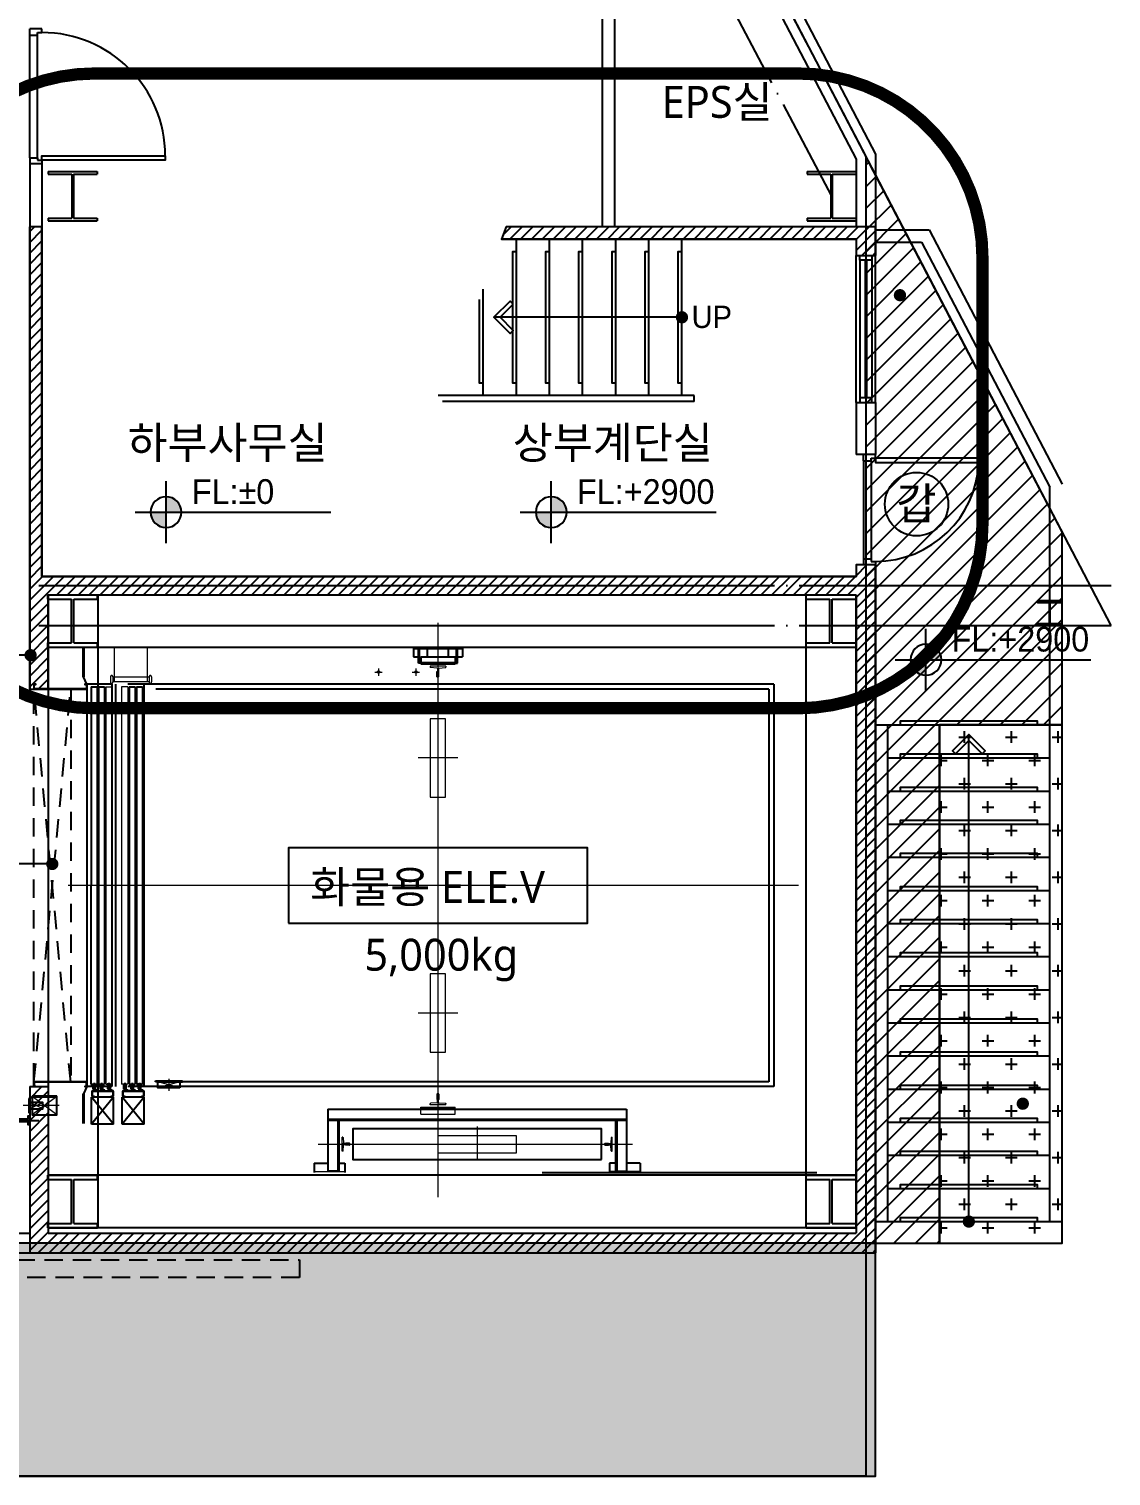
# Model space of a CAD drawing. Extents: x 6397054 to 6458340, y -4011454 to -3987634.
# Drawn here: x 6449513 to 6458340, y -4011354 to -3999556 of the extents above; entities that cross this region are included whole.
import ezdxf
from ezdxf.enums import TextEntityAlignment as Align

# ---------------------------------------------------------------- set-up
doc = ezdxf.new("R2010")
doc.units = 0
doc.header["$LTSCALE"] = 100
doc.header["$MEASUREMENT"] = 0
for name, pattern in [('CEN', [62, 60, -1, 0, -1]), ('CENTER2', [1.125, 0.75, -0.125, 0.125, -0.125]), ('CENTERX2', [4, 2.5, -0.5, 0.5, -0.5]), ('HD', [2.5, 1.5, -1]), ('HID', [2.3, 1.5, -0.8]), ('HIDDEN', [0.375, 0.25, -0.125]), ('PHANTOM2', [31.75, 15.875, -3.175, 3.175, -3.175, 3.175, -3.175])]:
    doc.linetypes.add(name, pattern=pattern)
doc.layers.get('0').update_dxf_attribs({"linetype": 'CONTINUOUS'})
for name, color, linetype in [('3', 3, 'CONTINUOUS'), ('8', 8, 'CONTINUOUS'), ('9', 9, 'CONTINUOUS'), ('_LIBR', 4, 'CONTINUOUS'), ('A-CEN', 1, 'CEN'), ('A-MAK1', 30, 'CONTINUOUS'), ('A-STAIR', 4, 'CONTINUOUS'), ('A-SYM', 7, 'CONTINUOUS'), ('A-TEX', 3, 'CONTINUOUS'), ('A-WAL', 3, 'CONTINUOUS'), ('A-WID', 4, 'CONTINUOUS'), ('COL', 2, 'CONTINUOUS'), ('COR', 4, 'CONTINUOUS'), ('DET-MARK', 7, 'CENTERX2'), ('DIM', 7, 'CONTINUOUS'), ('FIN', 5, 'CONTINUOUS'), ('TEXT', 3, 'CONTINUOUS'), ('WAL', 3, 'CONTINUOUS')]:
    doc.layers.add(name, color=color, linetype=linetype)
for name, color, linetype, lineweight in [('LAD-OUTLINE', 7, 'CONTINUOUS', 20), ('가는선', 5, 'CONTINUOUS', 9), ('건축공사', 21, 'CONTINUOUS', 40), ('외형선', 7, 'CONTINUOUS', 15), ('은선2', 153, 'HIDDEN', 9), ('중심선', 6, 'CENTER2', 9), ('치수선', 3, 'CONTINUOUS', 0)]:
    doc.layers.add(name, color=color, linetype=linetype, lineweight=lineweight)
doc.styles.add('MT1', font='')
doc.styles.add('굴림', font='')
doc.styles.add('맑은 고딕', font='')
doc.styles.get('MT1').set_extended_font_data('Gulim')
doc.styles.get('굴림').set_extended_font_data('Gulim')
doc.styles.get('맑은 고딕').set_extended_font_data('Malgun Gothic')
pattern_1 = [(45, (-14811256.57, 8760282.14), (-44.19417382, 44.19417382), [])]

# ---------------------------------------------------------------- blocks, each defined once
blk = doc.blocks.new('24K')
at = {"layer": '외형선', "lineweight": 13, "ltscale": 5}
for p, q in [((-8, -1), (-7, 0)), ((-7, 0), (7, 0)), ((8, -1), (7, 0)), ((-64, -89), (-64, -79)), ((-64, -89), (64, -89)), ((-8, -73), (-61, -76)), ((-8, -1), (-8, -44)), ((-8, -44), (-8, -44)), ((-5, -70), (-5, -47)), ((5, -70), (5, -47)), ((8, -1), (8, -44)), ((8, -44), (8, -44)), ((8, -73), (61, -76)), ((64, -89), (64, -79))]:
    blk.add_line(p, q, dxfattribs=at)
for centre, start, end in [((-61, -79), 93.4093, 180), ((-8, -47), 0, 90), ((-8, -70), 273.4093, 0), ((8, -47), 90, 180), ((8, -70), 180, 266.5907), ((60, -79), 0, 86.5907)]:
    blk.add_arc(centre, 3, start, end, dxfattribs=at)
blk = doc.blocks.new('18K')
at = {"layer": '외형선', "lineweight": 13, "ltscale": 5}
for p, q in [((-8, -1), (-7, 0)), ((-7, 0), (7, 0)), ((8, -1), (7, 0)), ((-57, -57), (-57, -62)), ((-57, -62), (57, -62)), ((-54, -54), (-8, -51)), ((-8, -1), (-8, -31)), ((-8, -31), (-8, -31)), ((-5, -34), (-5, -48)), ((5, -34), (5, -48)), ((8, -1), (8, -31)), ((8, -31), (8, -31)), ((54, -54), (8, -51)), ((57, -57), (57, -62))]:
    blk.add_line(p, q, dxfattribs=at)
for centre, start, end in [((-54, -57), 93.2861, 180), ((-8, -34), 0, 90), ((-8, -48), 273.2861, 0), ((8, -34), 90, 180), ((8, -48), 180, 266.7139), ((54, -57), 0, 86.7139)]:
    blk.add_arc(centre, 3, start, end, dxfattribs=at)
blk = doc.blocks.new('car_button')
for p, q in [((110, 7), (-110, 7)), ((-110, 7), (-110, 0)), ((-90, 0), (-110, 0)), ((-90, 0), (110, 0)), ((110, 0), (110, 7))]:
    blk.add_line(p, q)
blk.add_lwpolyline([(-90, -50), (90, -50), (90, 0), (-90, 0)], close=True)
at = {"layer": '가는선', "ltscale": 200}
for p, q in [((-90, -50), (90, 0)), ((-90, 0), (90, -50))]:
    blk.add_line(p, q, dxfattribs=at)
at = {"layer": '중심선', "ltscale": 200}
blk.add_line((0, 23), (0, -73), dxfattribs=at)
blk = doc.blocks.new('hw_button')
at = {"ltscale": 5}
blk.add_lwpolyline([(-75, -100), (75, -100), (75, 100), (-75, 100)], close=True, dxfattribs=at)
for points in [[(-25, -120), (25, -120), (25, -13), (-25, -13)], [(-57, -127), (57, -127), (57, -120), (-57, -120)]]:
    blk.add_lwpolyline(points, close=True)
at = {"layer": '가는선', "ltscale": 5}
for p, q in [((-75, 100), (75, -100)), ((75, 100), (-75, -100))]:
    blk.add_line(p, q, dxfattribs=at)
at = {"layer": '가는선'}
for p, q in [((-25, -13), (25, -120)), ((25, -13), (-25, -120))]:
    blk.add_line(p, q, dxfattribs=at)
at = {"layer": '중심선', "ltscale": 200}
blk.add_line((0, 121), (0, -173), dxfattribs=at)
blk = doc.blocks.new('MB-Level1')
at = {"layer": 'A-MAK1'}
h = blk.add_hatch(color=7, dxfattribs=at)
h.paths.add_polyline_path([(0, 75, 0.414214), (-75, 0), (0, 0)])
h.paths.add_polyline_path([(0, 0), (0, -75, 0.414214), (75, 0)])
at = {"layer": 'A-MAK1', "color": 7}
for p, q in [((0, 150), (0, -150)), ((-150, 0), (800, 0))]:
    blk.add_line(p, q, dxfattribs=at)
blk.add_circle((0, 0), 75, dxfattribs=at)
blk = doc.blocks.new('t6')
at = {"layer": 'COL'}
for p, q in [((-201799, -24192), (-201799, -24227)), ((-201799, -24192), (-201392, -24192)), ((-201799, -24227), (-201606, -24227)), ((-201606, -24227), (-201606, -24585)), ((-201586, -24227), (-201392, -24227)), ((-201586, -24227), (-201586, -24585)), ((-201392, -24192), (-201392, -24227)), ((-201799, -24585), (-201799, -24620)), ((-201799, -24585), (-201606, -24585)), ((-201799, -24620), (-201392, -24620)), ((-201586, -24585), (-201392, -24585)), ((-201392, -24585), (-201392, -24620))]:
    blk.add_line(p, q, dxfattribs=at)
blk = doc.blocks.new('t4')
at = {"layer": 'COL'}
for p, q in [((-202590, -24510), (-202590, -24531)), ((-202590, -24510), (-202190, -24510)), ((-202590, -24531), (-202396.5, -24531)), ((-202396.5, -24531), (-202396.5, -24889)), ((-202383.5, -24531), (-202383.5, -24889)), ((-202383.5, -24531), (-202190, -24531)), ((-202190, -24510), (-202190, -24531)), ((-202590, -24889), (-202590, -24910)), ((-202590, -24889), (-202396.5, -24889)), ((-202383.5, -24889), (-202190, -24889)), ((-202190, -24889), (-202190, -24910)), ((-202590, -24910), (-202190, -24910))]:
    blk.add_line(p, q, dxfattribs=at)

msp = doc.modelspace()

# ---------------------------------------------------------------- hatches: boundary and pattern name
h = msp.add_hatch()
h.set_pattern_fill('CROSS', color=256, scale=30)
h.set_pattern_definition([(0, (4717451.37, -1730759.1), (190.5, 190.5), [95.25, -285.75]), (90, (4717498.99, -1730806.73), (-190.5, 190.5), [95.25, -285.75])])
h.paths.add_polyline_path([(6456939.5, -4005229.3), (6456939.5, -4009454.3), (6457939.5, -4009454.3), (6457939.5, -4005229.3)])
h = msp.add_hatch()
h.set_pattern_fill('DOTS', color=256, scale=2000)
h.set_pattern_definition([(0, (568321.3, -2227786.24), (62.5, 125), [0, -125])])
h.paths.add_polyline_path([(6422251.5, -4011354.3), (6456419.5, -4011354.3), (6456419.5, -4009454.3), (6422251.5, -4009454.3)])
at = {"layer": '3'}
h = msp.add_hatch(dxfattribs=at)
h.set_pattern_fill('ANSI31', color=0, scale=500)
h.set_pattern_definition(pattern_1)
h.paths.add_polyline_path([(6449519.5, -4004939.3), (6449519.5, -4004019.3), (6449519.5, -4001169.3), (6449619.5, -4001169.3), (6449619.5, -4004019.3), (6456259.5, -4004019.3), (6456259.5, -4003926.3), (6456319.5, -4003926.3), (6456419.5, -4003926.3), (6456419.5, -4009534.3), (6449519.5, -4009534.3), (6449519.5, -4009374.3), (6449519.5, -4008179.3), (6449669.5, -4008179.3), (6449669.5, -4009374.3), (6456259.5, -4009374.3), (6456259.5, -4004169.3), (6449669.5, -4004169.3), (6449669.5, -4004939.3)])
h = msp.add_hatch(dxfattribs=at)
h.set_pattern_fill('ANSI31', color=0, scale=500)
h.set_pattern_definition(pattern_1)
h.paths.add_polyline_path([(6456419.5, -4001402.4), (6456419.5, -4001169.3), (6456259.5, -4001169.3), (6453404.9, -4001169.3), (6453368.5, -4001269.3), (6456259.5, -4001269.3), (6456259.5, -4001402.4)])
at = {"layer": 'FIN'}
h = msp.add_hatch(dxfattribs=at)
h.set_pattern_fill('ANSI31', color=256, scale=1000, style=0)
h.set_pattern_definition([(45, (1472247.12, -3508571.45), (-88.3883476, 88.3883476), [])])
h.paths.add_polyline_path([(6456939.5, -4005229.3), (6457939.5, -4005229.3), (6457939.5, -4003656.9), (6457339.5, -4002509.4), (6456339.5, -4000596.9), (6456339.5, -4005229.3), (6456339.5, -4009454.3), (6456939.5, -4009454.3)])

# ---------------------------------------------------------------- linework, layer by layer
for p, q in [((6454839.5, -4001906.8), (6453306.3, -4001906.8)), ((6449669.5, -4004169.3), (6449669.5, -4009329.3)), ((6449669.5, -4004169.3), (6456259.5, -4004169.3)), ((6450076.5, -4004169.3), (6450076.5, -4009329.3)), ((6455852.5, -4009329.3), (6455852.5, -4004169.3)), ((6456259.5, -4009329.3), (6456259.5, -4004169.3)), ((6449669.5, -4004597.3), (6456259.5, -4004597.3)), ((6452649.5, -4004599.3), (6452649.5, -4004674.3)), ((6452649.5, -4004608.3), (6453049.5, -4004608.3)), ((6452689.5, -4004726.3), (6452689.5, -4004609.3)), ((6452764.5, -4004609.3), (6452689.5, -4004609.3)), ((6452764.5, -4004609.3), (6452689.5, -4004609.3)), ((6452698.5, -4004726.3), (6452698.5, -4004609.3)), ((6452764.5, -4004675.3), (6452764.5, -4004609.3)), ((6452934.5, -4004675.3), (6452934.5, -4004609.3)), ((6453009.5, -4004609.3), (6452934.5, -4004609.3)), ((6453009.5, -4004609.3), (6452934.5, -4004609.3)), ((6453000.5, -4004726.3), (6453000.5, -4004609.3)), ((6453009.5, -4004726.3), (6453009.5, -4004609.3)), ((6453049.5, -4004599.3), (6453049.5, -4004674.3)), ((6452649.5, -4004674.3), (6452689.5, -4004674.3)), ((6452709.5, -4004726.3), (6452689.5, -4004726.3)), ((6452709.5, -4004675.3), (6452989.5, -4004675.3)), ((6452709.5, -4004675.3), (6452709.5, -4004731.3)), ((6452709.5, -4004722.3), (6452989.5, -4004722.3)), ((6452764.5, -4004674.3), (6452934.5, -4004674.3)), ((6452764.5, -4004675.3), (6452934.5, -4004675.3)), ((6452989.5, -4004675.3), (6452989.5, -4004731.3)), ((6452989.5, -4004726.3), (6453009.5, -4004726.3)), ((6453009.5, -4004674.3), (6453049.5, -4004674.3)), ((6449984.5, -4004899.3), (6449959.5, -4004839.3)), ((6452709.5, -4004731.3), (6452989.5, -4004731.3)), ((6450189.5, -4004899.3), (6449984.5, -4004899.3)), ((6449984.5, -4004899.3), (6449984.5, -4008179.3)), ((6450020.3, -4004919.3), (6450019.5, -4008159.3)), ((6450020.3, -4004919.3), (6450070.3, -4004919.3)), ((6450070.3, -4004919.3), (6450069.5, -4008159.3)), ((6450080.3, -4004919.3), (6450079.5, -4008159.3)), ((6450080.3, -4004919.3), (6450130.3, -4004919.3)), ((6450130.3, -4004919.3), (6450129.5, -4008159.3)), ((6450189.5, -4004899.3), (6450189.5, -4008179.3)), ((6450219.5, -4004899.3), (6450219.5, -4008179.3)), ((6455589.5, -4004899.3), (6450319.5, -4004899.3)), ((6450329.5, -4004919.3), (6450379.5, -4004919.3)), ((6450329.5, -4004919.3), (6450329.5, -4008159.3)), ((6450379.5, -4004919.3), (6450379.5, -4008159.3)), ((6450389.5, -4004919.3), (6450439.5, -4004919.3)), ((6450389.5, -4004919.3), (6450389.5, -4008159.3)), ((6450439.5, -4004919.3), (6450439.5, -4008159.3)), ((6450449.5, -4004899.3), (6450449.5, -4008179.3)), ((6455549.5, -4004939.3), (6450549.5, -4004939.3)), ((6451899.5, -4004939.3), (6450549.5, -4004939.3)), ((6455549.5, -4004939.3), (6455549.5, -4008139.3)), ((6455589.5, -4004899.3), (6455589.5, -4008179.3)), ((6457179.5, -4009279.3), (6457179.5, -4005307.7)), ((6449703.9, -4006364), (6448369.7, -4006364)), ((6450044.5, -4008147.5), (6450044.5, -4008199.4)), ((6450104.5, -4008147.5), (6450104.5, -4008199.4)), ((6450164.5, -4008147.5), (6450164.5, -4008199.4)), ((6450294.5, -4008147.5), (6450294.5, -4008199.4)), ((6450354.5, -4008147.5), (6450354.5, -4008199.4)), ((6450414.5, -4008147.5), (6450414.5, -4008199.4)), ((6455549.5, -4008139.3), (6450549.5, -4008139.3)), ((6449984.5, -4008179.3), (6449959.5, -4008239.3)), ((6450189.5, -4008179.3), (6449984.5, -4008179.3)), ((6450019.5, -4008159.3), (6450069.5, -4008159.3)), ((6450203.5, -4008265.1), (6450023.5, -4008485.1)), ((6450203.5, -4008485.1), (6450023.5, -4008265.1)), ((6450203.5, -4008265.1), (6450023.5, -4008265.1)), ((6450023.5, -4008485.1), (6450023.5, -4008265.1)), ((6450027, -4008218.5), (6450027, -4008256.1)), ((6450030.2, -4008218.5), (6450030.2, -4008256.1)), ((6450030.5, -4008159.3), (6450030.5, -4008162.5)), ((6450030.5, -4008162.5), (6450058.5, -4008162.5)), ((6450033.2, -4008212.3), (6450195.8, -4008212.3)), ((6450033.2, -4008215.5), (6450195.8, -4008215.5)), ((6450047, -4008259.1), (6450033.2, -4008259.1)), ((6450033.2, -4008262.3), (6450047, -4008262.3)), ((6450034.5, -4008162.5), (6450034.5, -4008196.3)), ((6450034.5, -4008196.3), (6450037.7, -4008196.3)), ((6450037.7, -4008162.5), (6450037.7, -4008196.3)), ((6450037.7, -4008194.3), (6450042.8, -4008194.3)), ((6450042.8, -4008178.3), (6450042.8, -4008194.3)), ((6450042.8, -4008178.3), (6450042.8, -4008194.3)), ((6450043, -4008212.3), (6450043, -4008182.3)), ((6450073, -4008212.3), (6450043, -4008212.3)), ((6450046, -4008205.3), (6450046, -4008184.3)), ((6450046.3, -4008178.3), (6450046.3, -4008194.3)), ((6450051.3, -4008194.3), (6450046.3, -4008194.3)), ((6450047, -4008259.1), (6450047, -4008262.3)), ((6450071, -4008209.3), (6450050, -4008209.3)), ((6450051.3, -4008162.5), (6450051.3, -4008196.3)), ((6450054.5, -4008196.3), (6450051.3, -4008196.3)), ((6450133, -4008212.3), (6450053, -4008212.3)), ((6450054.5, -4008162.5), (6450054.5, -4008196.3)), ((6450058.5, -4008162.5), (6450058.5, -4008159.3)), ((6450073, -4008212.3), (6450073, -4008211.3)), ((6450079.5, -4008159.3), (6450129.5, -4008159.3)), ((6450090.5, -4008159.3), (6450090.5, -4008162.5)), ((6450090.5, -4008162.5), (6450118.5, -4008162.5)), ((6450094.5, -4008162.5), (6450094.5, -4008196.3)), ((6450094.5, -4008196.3), (6450097.7, -4008196.3)), ((6450097.7, -4008162.5), (6450097.7, -4008196.3)), ((6450097.7, -4008194.3), (6450102.8, -4008194.3)), ((6450102.8, -4008178.3), (6450102.8, -4008194.3)), ((6450102.8, -4008178.3), (6450102.8, -4008194.3)), ((6450103, -4008212.3), (6450103, -4008182.3)), ((6450106, -4008205.3), (6450106, -4008184.3)), ((6450106.3, -4008178.3), (6450106.3, -4008194.3)), ((6450111.3, -4008194.3), (6450106.3, -4008194.3)), ((6450131, -4008209.3), (6450110, -4008209.3)), ((6450111.3, -4008162.5), (6450111.3, -4008196.3)), ((6450114.5, -4008196.3), (6450111.3, -4008196.3)), ((6450114.5, -4008162.5), (6450114.5, -4008196.3)), ((6450118.5, -4008162.5), (6450118.5, -4008159.3)), ((6450133, -4008212.3), (6450133, -4008211.3)), ((6450150.5, -4008159.3), (6450150.5, -4008162.5)), ((6450178.5, -4008159.3), (6450150.5, -4008159.3)), ((6450150.5, -4008162.5), (6450178.5, -4008162.5)), ((6450154.5, -4008162.5), (6450154.5, -4008196.3)), ((6450154.5, -4008196.3), (6450157.7, -4008196.3)), ((6450157.7, -4008162.5), (6450157.7, -4008196.3)), ((6450157.7, -4008194.3), (6450162.8, -4008194.3)), ((6450162.8, -4008178.3), (6450162.8, -4008194.3)), ((6450162.8, -4008178.3), (6450162.8, -4008194.3)), ((6450163, -4008212.3), (6450163, -4008182.3)), ((6450193, -4008212.3), (6450163, -4008212.3)), ((6450166, -4008205.3), (6450166, -4008184.3)), ((6450166.3, -4008178.3), (6450166.3, -4008194.3)), ((6450171.3, -4008194.3), (6450166.3, -4008194.3)), ((6450191, -4008209.3), (6450170, -4008209.3)), ((6450171.3, -4008162.5), (6450171.3, -4008196.3)), ((6450174.5, -4008196.3), (6450171.3, -4008196.3)), ((6450174.5, -4008162.5), (6450174.5, -4008196.3)), ((6450178.5, -4008162.5), (6450178.5, -4008159.3)), ((6450195.8, -4008259.1), (6450182, -4008259.1)), ((6450182, -4008259.1), (6450182, -4008262.3)), ((6450195.8, -4008259.1), (6450182, -4008259.1)), ((6450182, -4008259.1), (6450182, -4008262.3)), ((6450195.8, -4008262.3), (6450182, -4008262.3)), ((6450195.8, -4008262.3), (6450182, -4008262.3)), ((6450193, -4008212.3), (6450193, -4008211.3)), ((6450198.8, -4008218.5), (6450198.8, -4008256.1)), ((6450202, -4008256.1), (6450202, -4008218.5)), ((6450203.5, -4008485.1), (6450203.5, -4008265.1)), ((6450453.5, -4008265.1), (6450273.5, -4008485.1)), ((6450453.5, -4008485.1), (6450273.5, -4008265.1)), ((6450273.5, -4008485.1), (6450273.5, -4008265.1)), ((6450453.5, -4008265.1), (6450273.5, -4008265.1)), ((6450277, -4008218.5), (6450277, -4008256.1)), ((6450280.2, -4008218.5), (6450280.2, -4008256.1)), ((6450280.5, -4008159.3), (6450280.5, -4008162.5)), ((6450280.5, -4008162.5), (6450308.5, -4008162.5)), ((6450283.2, -4008212.3), (6450445.8, -4008212.3)), ((6450283.2, -4008215.5), (6450445.8, -4008215.5)), ((6450297, -4008259.1), (6450283.2, -4008259.1)), ((6450283.2, -4008262.3), (6450297, -4008262.3)), ((6450284.5, -4008162.5), (6450284.5, -4008196.3)), ((6450284.5, -4008196.3), (6450287.7, -4008196.3)), ((6450287.7, -4008162.5), (6450287.7, -4008196.3)), ((6450287.7, -4008194.3), (6450292.8, -4008194.3)), ((6450292.8, -4008178.3), (6450292.8, -4008194.3)), ((6450292.8, -4008178.3), (6450292.8, -4008194.3)), ((6450293, -4008212.3), (6450293, -4008182.3)), ((6450323, -4008212.3), (6450293, -4008212.3)), ((6450296, -4008205.3), (6450296, -4008184.3)), ((6450296.3, -4008178.3), (6450296.3, -4008194.3)), ((6450301.3, -4008194.3), (6450296.3, -4008194.3)), ((6450297, -4008259.1), (6450297, -4008262.3)), ((6450321, -4008209.3), (6450300, -4008209.3)), ((6450301.3, -4008162.5), (6450301.3, -4008196.3)), ((6450304.5, -4008196.3), (6450301.3, -4008196.3)), ((6450383, -4008212.3), (6450303, -4008212.3)), ((6450304.5, -4008162.5), (6450304.5, -4008196.3)), ((6450308.5, -4008162.5), (6450308.5, -4008159.3)), ((6455589.5, -4008179.3), (6450319.5, -4008179.3)), ((6450323, -4008212.3), (6450323, -4008211.3)), ((6450329.5, -4008159.3), (6450379.5, -4008159.3)), ((6450340.5, -4008159.3), (6450340.5, -4008162.5)), ((6450340.5, -4008162.5), (6450368.5, -4008162.5)), ((6450344.5, -4008162.5), (6450344.5, -4008196.3)), ((6450344.5, -4008196.3), (6450347.7, -4008196.3)), ((6450347.7, -4008162.5), (6450347.7, -4008196.3)), ((6450347.7, -4008194.3), (6450352.8, -4008194.3)), ((6450352.8, -4008178.3), (6450352.8, -4008194.3)), ((6450352.8, -4008178.3), (6450352.8, -4008194.3)), ((6450353, -4008212.3), (6450353, -4008182.3)), ((6450356, -4008205.3), (6450356, -4008184.3)), ((6450356.3, -4008178.3), (6450356.3, -4008194.3)), ((6450361.3, -4008194.3), (6450356.3, -4008194.3)), ((6450381, -4008209.3), (6450360, -4008209.3)), ((6450361.3, -4008162.5), (6450361.3, -4008196.3)), ((6450364.5, -4008196.3), (6450361.3, -4008196.3)), ((6450364.5, -4008162.5), (6450364.5, -4008196.3)), ((6450368.5, -4008162.5), (6450368.5, -4008159.3)), ((6450383, -4008212.3), (6450383, -4008211.3)), ((6450389.5, -4008159.3), (6450439.5, -4008159.3)), ((6450400.5, -4008159.3), (6450400.5, -4008162.5)), ((6450428.5, -4008159.3), (6450400.5, -4008159.3)), ((6450400.5, -4008162.5), (6450428.5, -4008162.5)), ((6450404.5, -4008162.5), (6450404.5, -4008196.3)), ((6450404.5, -4008196.3), (6450407.7, -4008196.3)), ((6450407.7, -4008162.5), (6450407.7, -4008196.3)), ((6450407.7, -4008194.3), (6450412.8, -4008194.3)), ((6450412.8, -4008178.3), (6450412.8, -4008194.3)), ((6450412.8, -4008178.3), (6450412.8, -4008194.3)), ((6450413, -4008212.3), (6450413, -4008182.3)), ((6450443, -4008212.3), (6450413, -4008212.3)), ((6450416, -4008205.3), (6450416, -4008184.3)), ((6450416.3, -4008178.3), (6450416.3, -4008194.3)), ((6450421.3, -4008194.3), (6450416.3, -4008194.3)), ((6450441, -4008209.3), (6450420, -4008209.3)), ((6450421.3, -4008162.5), (6450421.3, -4008196.3)), ((6450424.5, -4008196.3), (6450421.3, -4008196.3)), ((6450424.5, -4008162.5), (6450424.5, -4008196.3)), ((6450428.5, -4008162.5), (6450428.5, -4008159.3)), ((6450445.8, -4008259.1), (6450432, -4008259.1)), ((6450432, -4008259.1), (6450432, -4008262.3)), ((6450445.8, -4008259.1), (6450432, -4008259.1)), ((6450432, -4008259.1), (6450432, -4008262.3)), ((6450445.8, -4008262.3), (6450432, -4008262.3)), ((6450445.8, -4008262.3), (6450432, -4008262.3)), ((6450443, -4008212.3), (6450443, -4008211.3)), ((6450448.8, -4008218.5), (6450448.8, -4008256.1)), ((6450452, -4008256.1), (6450452, -4008218.5)), ((6450453.5, -4008485.1), (6450453.5, -4008265.1)), ((6451950.5, -4008362.3), (6454388.5, -4008362.3)), ((6451950.5, -4008362.3), (6451950.5, -4008869.3)), ((6453029.5, -4008362.3), (6454386.5, -4008362.3)), ((6454388.5, -4008362.3), (6454388.5, -4008869.3)), ((6450203.5, -4008485.1), (6450023.5, -4008485.1)), ((6450453.5, -4008485.1), (6450273.5, -4008485.1)), ((6451950.5, -4008443.3), (6454388.5, -4008443.3)), ((6451950.5, -4008452.3), (6454388.5, -4008452.3)), ((6452031.5, -4008452.3), (6452031.5, -4008869.3)), ((6452040.5, -4008452.3), (6452040.5, -4008869.3)), ((6454298.5, -4008452.3), (6454298.5, -4008869.3)), ((6454307.5, -4008452.3), (6454307.5, -4008869.3)), ((6451840.5, -4008804.3), (6451950.5, -4008804.3)), ((6451840.5, -4008804.3), (6451840.5, -4008879.3)), ((6452040.5, -4008804.3), (6452090.5, -4008804.3)), ((6452090.5, -4008804.3), (6452090.5, -4008879.3)), ((6454248.5, -4008804.3), (6454248.5, -4008879.3)), ((6454298.5, -4008804.3), (6454248.5, -4008804.3)), ((6454498.5, -4008804.3), (6454388.5, -4008804.3)), ((6454498.5, -4008804.3), (6454498.5, -4008879.3)), ((6456259.5, -4008901.3), (6449669.5, -4008901.3)), ((6452040.5, -4008869.3), (6451950.5, -4008869.3)), ((6451965.5, -4008869.3), (6452040.5, -4008869.3)), ((6454298.5, -4008869.3), (6454388.5, -4008869.3)), ((6456259.5, -4009329.3), (6449669.5, -4009329.3))]:
    msp.add_line(p, q)
at = {"ltscale": 2, "elevation": 0}
for points in [[(6453463.7, -4001799), (6453438.9, -4001774.2), (6453306.3, -4001906.8), (6453438.9, -4002039.4), (6453463.7, -4002014.7), (6453355.8, -4001906.8)], [(6457287.4, -4005465.1), (6457312.1, -4005440.3), (6457179.5, -4005307.7), (6457046.9, -4005440.3), (6457071.7, -4005465.1), (6457179.5, -4005357.2)]]:
    msp.add_lwpolyline(points, close=True, dxfattribs=at)
at = {"const_width": 49.8}
msp.add_lwpolyline([(6454839.5, -4001881.7, 1), (6454839.5, -4001932, 1)], format="xyb", close=True, dxfattribs=at)
at = {"const_width": 49.8, "elevation": 0}
for points in [[(6449526.6, -4004636.8, -1), (6449526.6, -4004687.1, -1)], [(6449703.9, -4006338.9, -1), (6449703.9, -4006389.1, -1)], [(6457179.5, -4009254.2, -1), (6457179.5, -4009304.5, -1)]]:
    msp.add_lwpolyline(points, format="xyb", close=True, dxfattribs=at)
at = {"elevation": 0}
for points in [[(6449984.5, -4004939.3), (6449984.5, -4004899.3), (6449969.5, -4004899.3), (6449969.5, -4004901.3), (6449982.5, -4004901.3), (6449982.5, -4004937.3), (6449556.5, -4004937.3), (6449556.5, -4004901.3), (6449569.5, -4004901.3), (6449569.5, -4004899.3), (6449554.5, -4004899.3), (6449554.5, -4004939.3), (6449984.5, -4004939.3)], [(6449984.5, -4008139.3), (6449984.5, -4008179.3), (6449969.5, -4008179.3), (6449969.5, -4008177.3), (6449982.5, -4008177.3), (6449982.5, -4008141.3), (6449556.5, -4008141.3), (6449556.5, -4008177.3), (6449569.5, -4008177.3), (6449569.5, -4008179.3), (6449554.5, -4008179.3), (6449554.5, -4008139.3), (6449984.5, -4008139.3)]]:
    msp.add_lwpolyline(points, dxfattribs=at)
msp.add_lwpolyline([(6454184.5, -4008774.3), (6454184.5, -4008524.3), (6452154.5, -4008524.3), (6452154.5, -4008774.3)], close=True, dxfattribs=at)
msp.add_circle((6456753.1, -4003430.5), 258.6)
at = {"lineweight": 13, "ltscale": 5}
for centre in [(6452364.5, -4004799.3), (6452669.5, -4004799.3)]:
    msp.add_circle(centre, 10, dxfattribs=at)
for centre, radius, start, end in [((6450033.2, -4008218.5), 6.2, 90, 180), ((6450033.2, -4008256.1), 6.2, 180, 270), ((6450033.2, -4008218.5), 3, 90, 180), ((6450033.2, -4008256.1), 3, 180, 270), ((6450050, -4008205.3), 4, 180, 270), ((6450071, -4008211.3), 2, 0, 90), ((6450110, -4008205.3), 4, 180, 270), ((6450131, -4008211.3), 2, 0, 90), ((6450170, -4008205.3), 4, 180, 270), ((6450191, -4008211.3), 2, 0, 90), ((6450191, -4008211.3), 2, 0, 90), ((6450195.8, -4008218.5), 6.2, 0, 90), ((6450195.8, -4008218.5), 3, 0, 90), ((6450195.8, -4008256.1), 3, 270, 0), ((6450195.8, -4008256.1), 6.2, 270, 0), ((6450283.2, -4008218.5), 6.2, 90, 180), ((6450283.2, -4008256.1), 6.2, 180, 270), ((6450283.2, -4008218.5), 3, 90, 180), ((6450283.2, -4008256.1), 3, 180, 270), ((6450300, -4008205.3), 4, 180, 270), ((6450321, -4008211.3), 2, 0, 90), ((6450360, -4008205.3), 4, 180, 270), ((6450381, -4008211.3), 2, 0, 90), ((6450420, -4008205.3), 4, 180, 270), ((6450441, -4008211.3), 2, 0, 90), ((6450441, -4008211.3), 2, 0, 90), ((6450445.8, -4008218.5), 6.2, 0, 90), ((6450445.8, -4008218.5), 3, 0, 90), ((6450445.8, -4008256.1), 3, 270, 0), ((6450445.8, -4008256.1), 6.2, 270, 0)]:
    msp.add_arc(centre, radius, start, end)
at = {"layer": '8', "color": 0, "linetype": 'ByBlock', "ltscale": 1000}
for points in [[(6417339.5, -4009454.3), (6417339.5, -4003254.3), (6398139.5, -4003254.3), (6398139.5, -3988954.3), (6450252.1, -3988954.3), (6456339.5, -4000596.9), (6456339.5, -4011354.3), (6422469.5, -4011354.3), (6422469.5, -4009454.3)], [(6456939.5, -4005229.3), (6457939.5, -4005229.3), (6457939.5, -4003656.9), (6457339.5, -4002509.4), (6456339.5, -4000596.9), (6456339.5, -4005229.3), (6456339.5, -4009454.3), (6456939.5, -4009454.3)], [(6456939.5, -4005229.3), (6456939.5, -4009454.3), (6457939.5, -4009454.3), (6457939.5, -4005229.3)]]:
    msp.add_lwpolyline(points, close=True, dxfattribs=at)
at = {"layer": '9'}
msp.add_lwpolyline([(6422251.5, -4011354.3), (6456419.5, -4011354.3), (6456419.5, -4009454.3), (6422251.5, -4009454.3)], close=True, dxfattribs=at)
at = {"layer": '_LIBR', "linetype": 'Continuous'}
msp.add_lwpolyline([(6444482, -4008441.8), (6449507, -4008441.8), (6449507, -4008416.8), (6449519.5, -4008416.8), (6449519.5, -4008491.8), (6449507, -4008491.8), (6449507, -4008466.8), (6444482, -4008466.8), (6444482, -4008491.8), (6444469.5, -4008491.8), (6444469.5, -4008416.8), (6444482, -4008416.8), (6444482, -4008441.8)], dxfattribs=at)
at = {"layer": 'A-CEN'}
for p, q in [((6450199.5, -3988854.3), (6458338.2, -4004419.3)), ((6449869.5, -3989209.3), (6456059.5, -4000919.3)), ((6449594.5, -4004094.3), (6458339.5, -4004094.3)), ((6449594.5, -4004419.3), (6458339.5, -4004419.3)), ((6443969.5, -4008454.3), (6449594.5, -4008454.3))]:
    msp.add_line(p, q, dxfattribs=at)
at = {"layer": 'A-STAIR'}
for p, q in [((6453489.5, -4002544.3), (6453489.5, -4001269.3)), ((6453759.5, -4002544.3), (6453759.5, -4001269.3)), ((6454029.5, -4002544.3), (6454029.5, -4001269.3)), ((6454299.5, -4002544.3), (6454299.5, -4001269.3)), ((6454569.5, -4002544.3), (6454569.5, -4001269.3)), ((6454839.5, -4002544.3), (6454839.5, -4001269.3)), ((6453219.5, -4002544.3), (6453219.5, -4001678.4)), ((6454939.5, -4002544.3), (6452851.5, -4002544.3)), ((6454939.5, -4002594.3), (6452886, -4002594.3)), ((6454939.5, -4002594.3), (6454939.5, -4002544.3))]:
    msp.add_line(p, q, dxfattribs=at)
for points in [[(6453489.5, -4002444.3), (6453459.5, -4002444.3), (6453459.5, -4001369.3), (6453489.5, -4001369.3)], [(6453759.5, -4002444.3), (6453729.5, -4002444.3), (6453729.5, -4001369.3), (6453759.5, -4001369.3)], [(6453219.5, -4002444.3), (6453189.5, -4002444.3), (6453189.5, -4001760.8)]]:
    msp.add_lwpolyline(points, dxfattribs=at)
at = {"layer": 'A-STAIR', "elevation": 0}
for points in [[(6454029.5, -4002444.3), (6453999.5, -4002444.3), (6453999.5, -4001369.3), (6454029.5, -4001369.3)], [(6454299.5, -4002444.3), (6454269.5, -4002444.3), (6454269.5, -4001369.3), (6454299.5, -4001369.3)], [(6454569.5, -4002444.3), (6454539.5, -4002444.3), (6454539.5, -4001369.3), (6454569.5, -4001369.3)], [(6454839.5, -4002444.3), (6454809.5, -4002444.3), (6454809.5, -4001369.3), (6454839.5, -4001369.3)]]:
    msp.add_lwpolyline(points, dxfattribs=at)
at = {"layer": 'A-SYM'}
msp.add_line((6449526.6, -4004662), (6448192.3, -4004662), dxfattribs=at)
at = {"layer": 'A-SYM', "const_width": 49.8}
for points in [[(6456642.7, -4001726.8, -1), (6456592.4, -4001726.8, -1)], [(6457594.3, -4008318.5, -1), (6457644.6, -4008318.5, -1)]]:
    msp.add_lwpolyline(points, format="xyb", close=True, dxfattribs=at)
at = {"layer": 'A-SYM', "elevation": 0}
msp.add_lwpolyline([(6451629.8, -4006845.9), (6454069.3, -4006845.9), (6454069.3, -4006232.7), (6451629.8, -4006232.7)], close=True, dxfattribs=at)
at = {"layer": 'A-WAL'}
for p, q in [((6454375, -3996668.8), (6456419.5, -4000577.3)), ((6454233.2, -3996742.9), (6456259.5, -4000616.6)), ((6449619.5, -3999555.9), (6449519.5, -3999555.9)), ((6449619.5, -3999555.9), (6449519.5, -3999555.9)), ((6456419.5, -4000577.3), (6456419.5, -4001402.4)), ((6449519.5, -4000655.9), (6449519.5, -4001169.3)), ((6449619.5, -4000655.9), (6449519.5, -4000655.9)), ((6449619.5, -4000655.9), (6449519.5, -4000655.9)), ((6449619.5, -4000626.6), (6449619.5, -4004019.3)), ((6456259.5, -4000616.6), (6456259.5, -4001169.3)), ((6449519.5, -4004019.3), (6449519.5, -4001169.3)), ((6449619.5, -4001169.3), (6449519.5, -4001169.3)), ((6456419.5, -4001169.3), (6453404.9, -4001169.3)), ((6456259.5, -4001269.3), (6453368.5, -4001269.3)), ((6456259.5, -4001269.3), (6456259.5, -4001402.4)), ((6456259.5, -4001402.4), (6456419.5, -4001402.4)), ((6456259.5, -4002602.4), (6456419.5, -4002602.4)), ((6456259.5, -4002602.4), (6456259.5, -4003026.3)), ((6456419.5, -4002602.4), (6456419.5, -4003026.3)), ((6456419.5, -4003026.3), (6456259.5, -4003026.3)), ((6456419.5, -4003026.3), (6456319.5, -4003026.3)), ((6449519.5, -4004939.3, 0), (6449519.5, -4004019.3)), ((6449619.5, -4004019.3), (6456259.5, -4004019.3)), ((6456259.5, -4003926.3), (6456259.5, -4004019.3)), ((6456419.5, -4003926.3), (6456259.5, -4003926.3)), ((6456419.5, -4003926.3), (6456319.5, -4003926.3)), ((6456419.5, -4003926.3), (6456419.5, -4009534.3)), ((6449669.5, -4004169.3), (6456259.5, -4004169.3)), ((6449669.5, -4004939.3, 0), (6449669.5, -4004169.3)), ((6456259.5, -4004169.3), (6456259.5, -4009374.3)), ((6449519.5, -4008179.3), (6449669.5, -4008179.3)), ((6449519.5, -4008179.3), (6449519.5, -4009534.3)), ((6449669.5, -4008179.3), (6449669.5, -4009374.3)), ((6449319.5, -4009374.3), (6449519.5, -4009374.3)), ((6449669.5, -4009374.3), (6456259.5, -4009374.3)), ((6449319.5, -4009534.3), (6456419.5, -4009534.3))]:
    msp.add_line(p, q, dxfattribs=at)
at = {"layer": 'A-WID', "linetype": 'ByBlock'}
for p, q in [((6449519.5, -3999605.8), (6449519.5, -3999555.9)), ((6449519.5, -3999605.8), (6449583.7, -3999605.8)), ((6449583.7, -3999585.3), (6449619.5, -3999585.3)), ((6449583.7, -3999605.8), (6449583.7, -3999585.3)), ((6449619.5, -3999585.3), (6449619.5, -3999555.9)), ((6449519.5, -4000606.1), (6449583.7, -4000606.1)), ((6449519.5, -4000606.1), (6449519.5, -4000655.9)), ((6449583.7, -4000606.1), (6449583.7, -4000626.6)), ((6449583.7, -4000626.6), (6449619.5, -4000626.6)), ((6449619.5, -4000626.6), (6449619.5, -4000655.9)), ((6456319.5, -4003076.1), (6456319.5, -4003026.3)), ((6456383.7, -4003055.6), (6456419.5, -4003055.6)), ((6456383.7, -4003076.1), (6456383.7, -4003055.6)), ((6456419.5, -4003055.6), (6456419.5, -4003026.3)), ((6456319.5, -4003076.1), (6456383.7, -4003076.1)), ((6456319.5, -4003876.4), (6456383.7, -4003876.4)), ((6456319.5, -4003876.4), (6456319.5, -4003926.3)), ((6456383.7, -4003876.4), (6456383.7, -4003896.9)), ((6456383.7, -4003896.9), (6456419.5, -4003896.9)), ((6456419.5, -4003896.9), (6456419.5, -4003926.3))]:
    msp.add_line(p, q, dxfattribs=at)
at = {"layer": 'A-WID'}
for p, q in [((6449519.5, -4000606.1), (6449519.5, -3999605.8)), ((6449583.5, -4000606.1), (6449583.5, -3999605.8)), ((6456259.5, -4002602.4), (6456259.5, -4001402.4)), ((6456419.5, -4002602.4), (6456419.5, -4001402.4)), ((6456289.5, -4001442.4), (6456289.5, -4002562.4)), ((6456333.5, -4001442.4), (6456333.5, -4002562.4)), ((6456345.5, -4001442.4), (6456345.5, -4002562.4)), ((6456389.5, -4001442.4), (6456389.5, -4002562.4)), ((6456319.5, -4003076.1), (6456319.5, -4003876.4)), ((6456383.5, -4003076.1), (6456383.5, -4003876.4))]:
    msp.add_line(p, q, dxfattribs=at)
at = {"layer": 'A-WID', "linetype": 'ByBlock', "elevation": 0}
for points in [[(6449619.5, -4000626.6), (6449619.5, -4000591.3), (6450625.5, -4000591.3), (6450625.5, -4000626.6)], [(6456419.5, -4003055.6), (6456419.5, -4003090.9), (6457260.8, -4003090.9), (6457260.8, -4003055.6)]]:
    msp.add_lwpolyline(points, close=True, dxfattribs=at)
at = {"layer": 'A-WID'}
for points in [[(6456354.5, -4001402.4), (6456389.5, -4001402.4), (6456389.5, -4001442.4), (6456289.5, -4001442.4), (6456289.5, -4001402.4), (6456324.5, -4001402.4)], [(6456354.5, -4002602.4), (6456389.5, -4002602.4), (6456389.5, -4002562.4), (6456289.5, -4002562.4), (6456289.5, -4002602.4), (6456324.5, -4002602.4)]]:
    msp.add_lwpolyline(points, dxfattribs=at)
at = {"layer": 'A-WID', "color": 8, "linetype": 'HID'}
msp.add_lwpolyline([(6449410.2, -4009590.1), (6451719.5, -4009590.1), (6451719.5, -4009736.8), (6449410.2, -4009736.8)], close=True, dxfattribs=at)
at = {"layer": 'A-WID', "linetype": 'ByBlock'}
for centre, radius, start, end in [((6449619.5, -4000591.3), 1006, 0, 90), ((6456419, -4003054.3), 842.6, 270.0363, 357.51229)]:
    msp.add_arc(centre, radius, start, end, dxfattribs=at)
at = {"layer": 'COL', "ltscale": 2}
msp.add_lwpolyline([(6457739.5, -4004219.3), (6457739.5, -4004231.3), (6457835.5, -4004231.3), (6457835.5, -4004407.3), (6457739.5, -4004407.3), (6457739.5, -4004419.3), (6457939.5, -4004419.3), (6457939.5, -4004407.3), (6457843.5, -4004407.3), (6457843.5, -4004231.3), (6457939.5, -4004231.3), (6457939.5, -4004219.3), (6457739.5, -4004219.3)], close=True, dxfattribs=at)
at = {"layer": 'COR'}
for p, q in [((6456419.5, -4001194.3), (6456855.2, -4001194.3)), ((6456419.5, -4001294.3), (6456794.6, -4001294.3)), ((6456794.6, -4001294.3), (6457839.5, -4003291.8)), ((6456855.2, -4001194.3), (6457939.5, -4003267.3)), ((6457839.5, -4006452.1), (6457839.5, -4003291.8)), ((6456419.5, -4005229.3), (6457839.5, -4005229.3)), ((6456519.5, -4009279.3), (6456519.5, -4005229.3)), ((6456519.5, -4005499.3), (6457839.5, -4005499.3)), ((6456519.5, -4005769.3), (6457839.5, -4005769.3)), ((6456519.5, -4006039.3), (6457839.5, -4006039.3)), ((6456519.5, -4006309.3), (6457839.5, -4006309.3)), ((6457839.5, -4009279.3), (6457839.5, -4006452.1)), ((6456519.5, -4006579.3), (6457839.5, -4006579.3)), ((6456519.5, -4006849.3), (6457839.5, -4006849.3)), ((6456519.5, -4007119.3), (6457839.5, -4007119.3)), ((6456519.5, -4007389.3), (6457839.5, -4007389.3)), ((6456519.5, -4007659.3), (6457839.5, -4007659.3)), ((6456519.5, -4007929.3), (6457839.5, -4007929.3)), ((6456519.5, -4008199.3), (6457839.5, -4008199.3)), ((6456519.5, -4008469.3), (6457839.5, -4008469.3)), ((6456519.5, -4008739.3), (6457839.5, -4008739.3)), ((6456519.5, -4009009.3), (6457839.5, -4009009.3)), ((6456419.5, -4009279.3), (6457939.5, -4009279.3))]:
    msp.add_line(p, q, dxfattribs=at)
at = {"layer": 'COR', "elevation": 0}
for points in [[(6457739.5, -4005229.3), (6457739.5, -4005199.3), (6456619.5, -4005199.3), (6456619.5, -4005229.3)], [(6457739.5, -4005499.3), (6457739.5, -4005469.3), (6456619.5, -4005469.3), (6456619.5, -4005499.3)], [(6457739.5, -4005769.3), (6457739.5, -4005739.3), (6456619.5, -4005739.3), (6456619.5, -4005769.3)], [(6457739.5, -4006039.3), (6457739.5, -4006009.3), (6456619.5, -4006009.3), (6456619.5, -4006039.3)], [(6457739.5, -4006309.3), (6457739.5, -4006279.3), (6456619.5, -4006279.3), (6456619.5, -4006309.3)], [(6457739.5, -4006579.3), (6457739.5, -4006549.3), (6456619.5, -4006549.3), (6456619.5, -4006579.3)], [(6457739.5, -4006849.3), (6457739.5, -4006819.3), (6456619.5, -4006819.3), (6456619.5, -4006849.3)], [(6457739.5, -4007119.3), (6457739.5, -4007089.3), (6456619.5, -4007089.3), (6456619.5, -4007119.3)], [(6457739.5, -4007389.3), (6457739.5, -4007359.3), (6456619.5, -4007359.3), (6456619.5, -4007389.3)], [(6457739.5, -4007659.3), (6457739.5, -4007629.3), (6456619.5, -4007629.3), (6456619.5, -4007659.3)], [(6457739.5, -4007929.3), (6457739.5, -4007899.3), (6456619.5, -4007899.3), (6456619.5, -4007929.3)], [(6457739.5, -4008199.3), (6457739.5, -4008169.3), (6456619.5, -4008169.3), (6456619.5, -4008199.3)], [(6457739.5, -4008469.3), (6457739.5, -4008439.3), (6456619.5, -4008439.3), (6456619.5, -4008469.3)], [(6457739.5, -4008739.3), (6457739.5, -4008709.3), (6456619.5, -4008709.3), (6456619.5, -4008739.3)], [(6457739.5, -4009009.3), (6457739.5, -4008979.3), (6456619.5, -4008979.3), (6456619.5, -4009009.3)], [(6457739.5, -4009279.3), (6457739.5, -4009249.3), (6456619.5, -4009249.3), (6456619.5, -4009279.3)]]:
    msp.add_lwpolyline(points, dxfattribs=at)
at = {"layer": 'DET-MARK', "color": 251, "linetype": 'HID', "const_width": 100, "elevation": 0}
msp.add_lwpolyline([(6450045.5, -3999919.3), (6455790.5, -3999919.3, -0.4142136), (6457290.5, -4001419.3), (6457290.5, -4003594.3, -0.4142136), (6455790.5, -4005094.3), (6450045.5, -4005094.3, -0.4142136), (6448545.5, -4003594.3), (6448545.5, -4001419.3, -0.4142136)], format="xyb", close=True, dxfattribs=at)
at = {"layer": 'DIM', "linetype": 'HD'}
for p, q in [((6449854, -4008139.3), (6449554.5, -4004939.3)), ((6449554.5, -4008139.3), (6449854, -4004939.3))]:
    msp.add_line(p, q, dxfattribs=at)
at = {"layer": 'DIM'}
msp.add_line((6453699.5, -4008879.3), (6455939.5, -4008879.3), dxfattribs=at)
at = {"layer": 'DIM', "linetype": 'HD', "elevation": 0}
msp.add_lwpolyline([(6449854, -4008139.3), (6449554.5, -4008139.3), (6449554.5, -4004939.3), (6449854, -4004939.3)], close=True, dxfattribs=at)
at = {"layer": 'LAD-OUTLINE', "color": 6, "linetype": 'PHANTOM2', "ltscale": 5}
for p, q in [((6450210.3, -4004879.9), (6450210.3, -4004599.3)), ((6450480.8, -4004599.3), (6450210.3, -4004599.3)), ((6450480.8, -4004879.9), (6450480.8, -4004599.3)), ((6450177.6, -4004838.6), (6450177.6, -4004879.9)), ((6450196.5, -4004838.6), (6450494.5, -4004838.6)), ((6450196.5, -4004838.6), (6450196.5, -4004879.9)), ((6450196.5, -4004838.6), (6450198.4, -4004838.6)), ((6450494.5, -4004838.6), (6450492.7, -4004838.6)), ((6450494.5, -4004838.6), (6450494.5, -4004879.9)), ((6450513.5, -4004838.6), (6450513.5, -4004879.9)), ((6450494.5, -4004879.9), (6450196.5, -4004879.9)), ((6450196.5, -4004879.9), (6450198.4, -4004879.9)), ((6450196.5, -4004879.9), (6450198.4, -4004879.9)), ((6450494.5, -4004879.9), (6450492.7, -4004879.9)), ((6450494.5, -4004879.9), (6450492.7, -4004879.9))]:
    msp.add_line(p, q, dxfattribs=at)
for centre, start, end in [((6450188, -4004838.6), 0, 180), ((6450503.1, -4004838.6), 0, 180), ((6450188, -4004879.9), 180, 0), ((6450503.1, -4004879.9), 180, 0)]:
    msp.add_arc(centre, 10.4, start, end, dxfattribs=at)
at = {"layer": 'WAL'}
for p, q in [((6454188.4, -3998904.3), (6454188.4, -4001169.3)), ((6454288.4, -3998904.3), (6454288.4, -4001169.3))]:
    msp.add_line(p, q, dxfattribs=at)
msp.add_lwpolyline([(6456419.5, -4009534.3), (6456419.5, -4003926.3), (6456319.5, -4003926.3), (6456259.5, -4003926.3), (6456259.5, -4004019.3), (6449619.5, -4004019.3), (6449619.5, -4001169.3), (6449519.5, -4001169.3), (6449519.5, -4004019.3), (6449519.5, -4004939.3), (6449669.5, -4004939.3)], dxfattribs=at)
msp.add_lwpolyline([(6456419.5, -4001402.4), (6456419.5, -4001169.3), (6456259.5, -4001169.3), (6453404.9, -4001169.3), (6453368.5, -4001269.3), (6456259.5, -4001269.3), (6456259.5, -4001402.4)], close=True, dxfattribs=at)
at = {"layer": '가는선', "elevation": 0}
for points in [[(6452912, -4005819.3), (6452912, -4005179.3), (6452787, -4005179.3), (6452787, -4005819.3)], [(6452912, -4007899.3), (6452912, -4007259.3), (6452787, -4007259.3), (6452787, -4007899.3)], [(6453489.5, -4008719.3), (6453489.5, -4008579.3), (6452849.5, -4008579.3), (6452849.5, -4008719.3)]]:
    msp.add_lwpolyline(points, close=True, dxfattribs=at)
at = {"layer": '건축공사'}
for p, q in [((6449959.5, -4004599.3), (6449959.5, -4004839.3)), ((6449739.5, -4008259.3), (6449539.5, -4008259.3)), ((6449959.5, -4008479.3), (6449959.5, -4008239.3))]:
    msp.add_line(p, q, dxfattribs=at)
at = {"layer": '외형선', "lineweight": 13, "ltscale": 5}
for p, q in [((6450139.5, -4004919.3), (6450139.5, -4008159.3)), ((6450139.5, -4004919.3), (6450189.5, -4004919.3)), ((6450189.5, -4004919.3), (6450189.5, -4008159.3)), ((6450269.5, -4004919.3), (6450269.5, -4008159.3)), ((6450319.5, -4004919.3), (6450269.5, -4004919.3)), ((6450319.5, -4004919.3), (6450319.5, -4008159.3)), ((6450139.5, -4008159.3), (6450189.5, -4008159.3)), ((6450319.5, -4008159.3), (6450269.5, -4008159.3)), ((6450379.5, -4008159.3), (6450329.5, -4008159.3)), ((6452134, -4008362.3), (6452709.5, -4008362.3)), ((6452709.5, -4008403.3), (6452709.5, -4008347.3)), ((6452709.5, -4008347.3), (6452989.5, -4008347.3)), ((6452709.5, -4008356.3), (6452989.5, -4008356.3)), ((6452989.5, -4008403.3), (6452989.5, -4008347.3)), ((6452709.5, -4008403.3), (6452989.5, -4008403.3))]:
    msp.add_line(p, q, dxfattribs=at)
at = {"layer": '은선2', "lineweight": 13, "ltscale": 5}
for p, q in [((6451840.5, -4008870.3), (6452090.5, -4008870.3)), ((6454498.5, -4008870.3), (6454248.5, -4008870.3))]:
    msp.add_line(p, q, dxfattribs=at)
at = {"layer": '중심선', "ltscale": 200}
for p, q in [((6452849.5, -4004399.3), (6452849.5, -4009079.3)), ((6453012, -4005499.3), (6452687, -4005499.3)), ((6455789.5, -4006539.3), (6449834.5, -4006539.3)), ((6453012, -4007579.3), (6452687, -4007579.3)), ((6453169.5, -4008504.3), (6453169.5, -4008769.3)), ((6451873.5, -4008649.3), (6454435.5, -4008649.3))]:
    msp.add_line(p, q, dxfattribs=at)
at = {"layer": '중심선', "ltscale": 600}
for p, q in [((6452334.5, -4004799.3), (6452394.5, -4004799.3)), ((6452364.5, -4004769.3), (6452364.5, -4004829.3)), ((6452639.5, -4004799.3), (6452699.5, -4004799.3)), ((6452669.5, -4004769.3), (6452669.5, -4004829.3))]:
    msp.add_line(p, q, dxfattribs=at)

# ---------------------------------------------------------------- block references
for name, p, rotation in [('24K', (6452849.5, -4004839.3), 180), ('hw_button', (6449639.5, -4008334.3), 270), ('18K', (6454209.5, -4008649.3), 90.00000000000038)]:
    msp.add_blockref(name, p, dxfattribs=dict(rotation=rotation))
at = {"xscale": -1}
msp.add_blockref('car_button', (6450654.7, -4008139.3), dxfattribs=at)
at = {"xscale": -1, "rotation": 270}
msp.add_blockref('18K', (6452129.5, -4008649.3), dxfattribs=at)
at = {"layer": 'A-MAK1', "xscale": -1.680000000447035, "yscale": 1.679999999329447, "zscale": 1.679999999888238, "rotation": 180}
for p in [(6450631.6, -4003495.6), (6453773.3, -4003495.6), (6456829.3, -4004699.1)]:
    msp.add_blockref('MB-Level1', p, dxfattribs=at)
at = {"layer": 'COL'}
for p in [(6652259.5, -3976209.3), (6658449.5, -3976209.3)]:
    msp.add_blockref('t4', p, dxfattribs=at)
at = {"layer": 'COL', "xscale": -1, "rotation": 180}
for p in [(6651465.3, -4028789.2), (6657651.8, -4028789.2), (6651465.3, -4033521.2), (6657651.8, -4033521.2)]:
    msp.add_blockref('t6', p, dxfattribs=at)
at = {"layer": '치수선', "lineweight": 13, "ltscale": 5, "xscale": -1}
msp.add_blockref('24K', (6452849.5, -4008239.3), dxfattribs=at)

# ---------------------------------------------------------------- texts
at = {"layer": 'A-MAK1', "color": 4, "style": 'MT1'}
for s, p in [('FL:%%p0', (6450841.6, -4003327.6)), ('FL:+2900', (6453983.3, -4003327.6)), ('FL:+2900', (6457039.3, -4004531.1))]:
    msp.add_text(s, height=201.6, dxfattribs=at).set_placement(p, align=Align.MIDDLE_LEFT)
at = {"layer": 'A-TEX', "style": '맑은 고딕'}
for s, p in [('EPS실', (6454673.7, -4000280.7)), ('하부사무실', (6450317.9, -4003059.7)), ('상부계단실', (6453459.6, -4003059.7))]:
    msp.add_text(s, height=260, dxfattribs=at).set_placement(p)
for s, p in [('화물용 ELE.V', (6451807.1, -4006759)), ('5,000kg', (6452249, -4007311.8))]:
    msp.add_text(s, height=260, dxfattribs=at).set_placement(p, align=Align.BOTTOM_LEFT)
at = {"layer": 'TEXT', "style": '굴림'}
for s, height, p in [('UP', 181.44, (6455082.8, -4001994.2)), ('갑', 261.3, (6456751.8, -4003555.9))]:
    msp.add_text(s, height=height, dxfattribs=at).set_placement(p, align=Align.CENTER)

doc.saveas('drawing.dxf')
